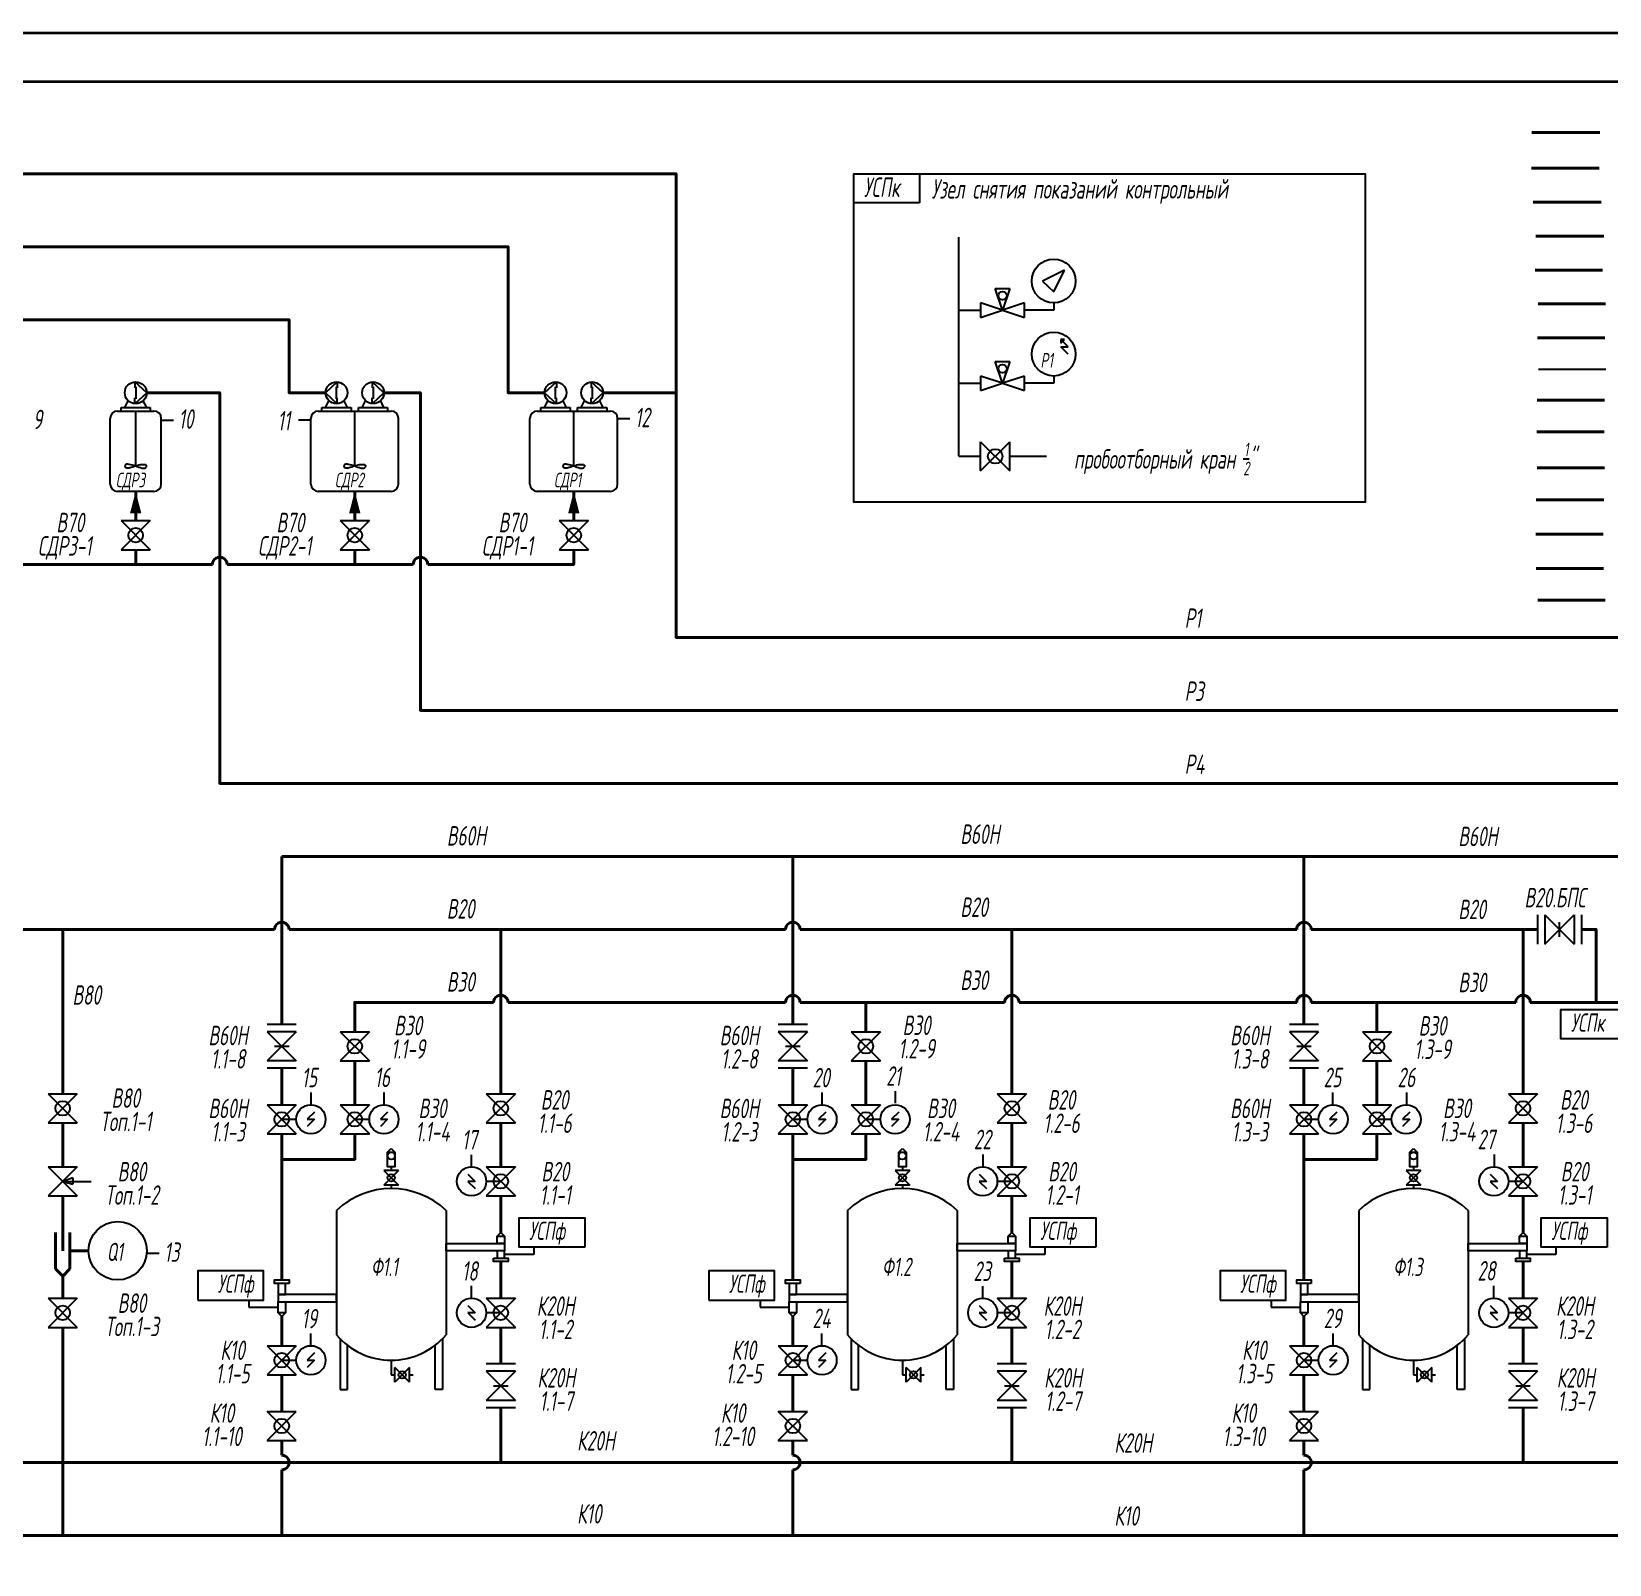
# Model space of a CAD drawing. Header units: millimetres. Extents: x 1510 to 10524, y 7125 to 13164.
# Drawn here: x 2650.1 to 2812.2, y 10934.5 to 11092 of the extents above; entities that cross this region are included whole.
import ezdxf

# ---------------------------------------------------------------- set-up
doc = ezdxf.new("R2010")
doc.units = ezdxf.units.MM
doc.header["$LTSCALE"] = 4
for name, color, linetype in [('1', 7, 'Continuous'), ('2', 7, 'Continuous'), ('В80', 1, 'Continuous'), ('Надписи', 7, 'Continuous')]:
    doc.layers.add(name, color=color, linetype=linetype)
for name, color, linetype, lineweight in [('В10', 66, 'Continuous', 40), ('В30', 136, 'Continuous', 40), ('В40', 142, 'Continuous', 40), ('В50', 180, 'Continuous', 40), ('В60Н', 140, 'Continuous', 40), ('В70', 120, 'Continuous', 40), ('К20Н', 33, 'Continuous', 40), ('К30', 54, 'Continuous', 40), ('Р1', 90, 'Continuous', 40), ('Р2', 220, 'Continuous', 40), ('Р3', 212, 'Continuous', 40), ('Р4', 50, 'Continuous', 40)]:
    doc.layers.add(name, color=color, linetype=linetype, lineweight=lineweight)
doc.layers.add('В20', color=7, linetype='Continuous', lineweight=40, true_color=0x0a7800)
doc.layers.add('К10', color=7, linetype='Continuous', lineweight=40, true_color=0xffbe00)
doc.styles.add('Eskd знаки', font='eskd.shx', dxfattribs={"width": 0.8, "oblique": 10})

# ---------------------------------------------------------------- blocks, each defined once
blk = doc.blocks.new('Формат А3')
at = {"color": 0, "linetype": 'Continuous', "const_width": 0.3}
for points in [[(-420, 297), (0, 297), (0, 0), (-420, 0)], [(-400, 5), (-400, 292), (-5, 292), (-5, 5)]]:
    blk.add_lwpolyline(points, close=True, dxfattribs=at)
blk = doc.blocks.new('A$C73A268AF')
blk.add_blockref('Формат А3', (420.15, 0.15))

msp = doc.modelspace()

# ---------------------------------------------------------------- linework, layer by layer
for p, q in [((2745.37, 11063.37), (2745.37, 11070.87)), ((2756.24, 11067.5), (2753.99, 11066.37)), ((2753.99, 11066.37), (2755.12, 11065.25)), ((2755.12, 11065.25), (2756.24, 11067.5)), ((2755.12, 11065.25), (2756.24, 11067.5)), ((2749.87, 11063.37), (2749.12, 11065.62)), ((2749.12, 11065.62), (2750.62, 11065.62)), ((2750.62, 11065.62), (2749.87, 11063.37)), ((2745.37, 11063.37), (2747.62, 11063.37)), ((2745.37, 11048.37), (2745.37, 11063.37)), ((2747.62, 11064.12), (2747.62, 11062.62)), ((2749.87, 11063.37), (2747.62, 11064.12)), ((2747.62, 11062.62), (2749.87, 11063.37)), ((2752.12, 11064.12), (2749.87, 11063.37)), ((2749.87, 11063.37), (2752.12, 11062.62)), ((2752.12, 11062.62), (2752.12, 11064.12)), ((2755.12, 11063.37), (2752.12, 11063.37)), ((2755.12, 11064.12), (2755.12, 11063.37)), ((2756.62, 11059.62), (2755.87, 11060.37)), ((2756.62, 11058.87), (2755.87, 11059.62)), ((2755.87, 11059.62), (2756.62, 11059.62)), ((2747.62, 11056.62), (2747.62, 11055.12)), ((2749.87, 11055.87), (2747.62, 11056.62)), ((2749.87, 11055.87), (2749.12, 11058.12)), ((2749.12, 11058.12), (2750.62, 11058.12)), ((2750.62, 11058.12), (2749.87, 11055.87)), ((2752.12, 11056.62), (2749.87, 11055.87)), ((2752.12, 11055.12), (2752.12, 11056.62)), ((2755.12, 11056.62), (2755.12, 11055.87)), ((2745.37, 11055.87), (2747.62, 11055.87)), ((2747.62, 11055.12), (2749.87, 11055.87)), ((2749.87, 11055.87), (2752.12, 11055.12)), ((2755.12, 11055.87), (2752.12, 11055.87)), ((2659.33, 11053.02), (2659.33, 11053.4)), ((2659.33, 11053.4), (2662.33, 11053.4)), ((2659.71, 11053.4), (2660.08, 11054.15)), ((2661.96, 11053.4), (2661.58, 11054.15)), ((2662.33, 11053.4), (2662.33, 11053.02)), ((2679.96, 11053.02), (2679.96, 11053.4)), ((2679.96, 11053.4), (2682.96, 11053.4)), ((2680.33, 11053.4), (2680.71, 11054.15)), ((2682.58, 11053.4), (2682.21, 11054.15)), ((2682.96, 11053.4), (2682.96, 11053.02)), ((2683.71, 11053.02), (2683.71, 11053.4)), ((2683.71, 11053.4), (2686.71, 11053.4)), ((2684.08, 11053.4), (2684.46, 11054.15)), ((2686.33, 11053.4), (2685.96, 11054.15)), ((2686.71, 11053.4), (2686.71, 11053.02)), ((2702.46, 11053.02), (2702.46, 11053.4)), ((2702.46, 11053.4), (2705.46, 11053.4)), ((2702.83, 11053.4), (2703.21, 11054.15)), ((2705.08, 11053.4), (2704.71, 11054.15)), ((2705.46, 11053.4), (2705.46, 11053.02)), ((2706.21, 11053.02), (2706.21, 11053.4)), ((2706.21, 11053.4), (2709.21, 11053.4)), ((2706.58, 11053.4), (2706.96, 11054.15)), ((2708.83, 11053.4), (2708.46, 11054.15)), ((2709.21, 11053.4), (2709.21, 11053.02)), ((2658.21, 11045.52), (2658.21, 11052.27)), ((2658.96, 11053.02), (2662.71, 11053.02)), ((2660.83, 11047.4), (2660.83, 11053.02)), ((2663.46, 11045.52), (2663.46, 11052.27)), ((2678.83, 11045.52), (2678.83, 11052.27)), ((2679.58, 11053.02), (2687.08, 11053.02)), ((2683.33, 11047.4), (2683.33, 11053.02)), ((2687.83, 11045.52), (2687.83, 11052.27)), ((2701.33, 11045.52), (2701.33, 11052.27)), ((2702.08, 11053.02), (2709.58, 11053.02)), ((2705.83, 11047.4), (2705.83, 11053.02)), ((2710.33, 11045.52), (2710.33, 11052.27)), ((2747.62, 11046.87), (2747.62, 11049.87)), ((2747.62, 11049.87), (2750.62, 11046.87)), ((2747.62, 11046.87), (2750.62, 11049.87)), ((2750.62, 11046.87), (2750.62, 11049.87)), ((2745.37, 11048.37), (2747.62, 11048.37)), ((2750.62, 11048.37), (2754.37, 11048.37)), ((2662.71, 11044.77), (2658.96, 11044.77)), ((2687.08, 11044.77), (2679.58, 11044.77)), ((2709.58, 11044.77), (2702.08, 11044.77)), ((2659.33, 11041.77), (2662.33, 11041.77)), ((2662.33, 11041.77), (2659.33, 11038.77)), ((2659.33, 11041.77), (2662.33, 11038.77)), ((2681.83, 11041.77), (2684.83, 11041.77)), ((2684.83, 11041.77), (2681.83, 11038.77)), ((2681.83, 11041.77), (2684.83, 11038.77)), ((2704.33, 11041.77), (2707.33, 11041.77)), ((2707.33, 11041.77), (2704.33, 11038.77)), ((2704.33, 11041.77), (2707.33, 11038.77)), ((2659.33, 11038.77), (2662.33, 11038.77)), ((2681.83, 11038.77), (2684.83, 11038.77)), ((2704.33, 11038.77), (2707.33, 11038.77)), ((2804.83, 11001.27), (2804.83, 10998.27)), ((2805.58, 11001.27), (2805.58, 10998.27)), ((2805.58, 10998.27), (2808.58, 11001.27)), ((2805.58, 11001.27), (2808.58, 10998.27)), ((2807.08, 10999.02), (2807.08, 11000.52)), ((2808.58, 11001.27), (2808.58, 10998.27)), ((2809.33, 11001.27), (2809.33, 10998.27)), ((2677.33, 10990.02), (2674.33, 10990.02)), ((2677.33, 10989.27), (2674.33, 10989.27)), ((2674.33, 10989.27), (2677.33, 10986.27)), ((2677.33, 10989.27), (2674.33, 10986.27)), ((2681.83, 10989.27), (2684.83, 10989.27)), ((2684.83, 10989.27), (2681.83, 10986.27)), ((2681.83, 10989.27), (2684.83, 10986.27)), ((2729.83, 10990.02), (2726.83, 10990.02)), ((2729.83, 10989.27), (2726.83, 10989.27)), ((2726.83, 10989.27), (2729.83, 10986.27)), ((2729.83, 10989.27), (2726.83, 10986.27)), ((2734.33, 10989.27), (2737.33, 10989.27)), ((2737.33, 10989.27), (2734.33, 10986.27)), ((2734.33, 10989.27), (2737.33, 10986.27)), ((2782.33, 10990.02), (2779.33, 10990.02)), ((2782.33, 10989.27), (2779.33, 10989.27)), ((2779.33, 10989.27), (2782.33, 10986.27)), ((2782.33, 10989.27), (2779.33, 10986.27)), ((2786.83, 10989.27), (2789.83, 10989.27)), ((2789.83, 10989.27), (2786.83, 10986.27)), ((2786.83, 10989.27), (2789.83, 10986.27)), ((2675.08, 10987.77), (2676.58, 10987.77)), ((2727.58, 10987.77), (2729.08, 10987.77)), ((2780.08, 10987.77), (2781.58, 10987.77)), ((2677.33, 10986.27), (2674.33, 10986.27)), ((2677.33, 10985.52), (2674.33, 10985.52)), ((2681.83, 10986.27), (2684.83, 10986.27)), ((2729.83, 10986.27), (2726.83, 10986.27)), ((2729.83, 10985.52), (2726.83, 10985.52)), ((2734.33, 10986.27), (2737.33, 10986.27)), ((2782.33, 10986.27), (2779.33, 10986.27)), ((2782.33, 10985.52), (2779.33, 10985.52)), ((2786.83, 10986.27), (2789.83, 10986.27)), ((2651.83, 10982.9), (2654.83, 10982.9)), ((2654.83, 10982.9), (2651.83, 10979.9)), ((2651.83, 10982.9), (2654.83, 10979.9)), ((2696.83, 10982.9), (2699.83, 10982.9)), ((2699.83, 10982.9), (2696.83, 10979.9)), ((2696.83, 10982.9), (2699.83, 10979.9)), ((2749.33, 10982.9), (2752.33, 10982.9)), ((2752.33, 10982.9), (2749.33, 10979.9)), ((2749.33, 10982.9), (2752.33, 10979.9)), ((2801.83, 10982.9), (2804.83, 10982.9)), ((2804.83, 10982.9), (2801.83, 10979.9)), ((2801.83, 10982.9), (2804.83, 10979.9)), ((2674.33, 10981.77), (2677.33, 10981.77)), ((2677.33, 10981.77), (2674.33, 10978.77)), ((2674.33, 10981.77), (2677.33, 10978.77)), ((2681.83, 10981.77), (2684.83, 10981.77)), ((2684.83, 10981.77), (2681.83, 10978.77)), ((2681.83, 10981.77), (2684.83, 10978.77)), ((2726.83, 10981.77), (2729.83, 10981.77)), ((2729.83, 10981.77), (2726.83, 10978.77)), ((2726.83, 10981.77), (2729.83, 10978.77)), ((2734.33, 10981.77), (2737.33, 10981.77)), ((2737.33, 10981.77), (2734.33, 10978.77)), ((2734.33, 10981.77), (2737.33, 10978.77)), ((2779.33, 10981.77), (2782.33, 10981.77)), ((2782.33, 10981.77), (2779.33, 10978.77)), ((2779.33, 10981.77), (2782.33, 10978.77)), ((2786.83, 10981.77), (2789.83, 10981.77)), ((2789.83, 10981.77), (2786.83, 10978.77)), ((2786.83, 10981.77), (2789.83, 10978.77)), ((2651.83, 10979.9), (2654.83, 10979.9)), ((2674.33, 10978.77), (2677.33, 10978.77)), ((2675.83, 10980.27), (2677.33, 10980.27)), ((2681.83, 10978.77), (2684.83, 10978.77)), ((2683.33, 10980.27), (2684.83, 10980.27)), ((2696.83, 10979.9), (2699.83, 10979.9)), ((2726.83, 10978.77), (2729.83, 10978.77)), ((2728.33, 10980.27), (2729.83, 10980.27)), ((2734.33, 10978.77), (2737.33, 10978.77)), ((2735.83, 10980.27), (2737.33, 10980.27)), ((2749.33, 10979.9), (2752.33, 10979.9)), ((2779.33, 10978.77), (2782.33, 10978.77)), ((2780.83, 10980.27), (2782.33, 10980.27)), ((2786.83, 10978.77), (2789.83, 10978.77)), ((2788.33, 10980.27), (2789.83, 10980.27)), ((2801.83, 10979.9), (2804.83, 10979.9)), ((2686.71, 10976.9), (2687.08, 10977.27)), ((2687.08, 10977.27), (2687.46, 10976.9)), ((2739.21, 10976.9), (2739.58, 10977.27)), ((2739.58, 10977.27), (2739.96, 10976.9)), ((2791.71, 10976.9), (2792.08, 10977.27)), ((2792.08, 10977.27), (2792.46, 10976.9)), ((2651.83, 10975.4), (2654.83, 10975.4)), ((2654.83, 10975.4), (2651.83, 10972.4)), ((2651.83, 10975.4), (2654.83, 10972.4)), ((2654.38, 10974.27), (2653.33, 10973.9)), ((2653.33, 10973.9), (2654.38, 10973.6)), ((2653.33, 10973.9), (2656.27, 10973.9)), ((2654.38, 10974.27), (2654.38, 10973.6)), ((2687.83, 10975.02), (2686.33, 10975.02)), ((2686.33, 10975.02), (2687.83, 10973.52)), ((2687.83, 10975.02), (2686.33, 10973.52)), ((2687.08, 10975.4), (2687.08, 10975.02)), ((2696.83, 10975.4), (2699.83, 10975.4)), ((2699.83, 10975.4), (2696.83, 10972.4)), ((2696.83, 10975.4), (2699.83, 10972.4)), ((2698.33, 10973.9), (2696.83, 10973.9)), ((2740.33, 10975.02), (2738.83, 10975.02)), ((2738.83, 10975.02), (2740.33, 10973.52)), ((2740.33, 10975.02), (2738.83, 10973.52)), ((2739.58, 10975.4), (2739.58, 10975.02)), ((2749.33, 10975.4), (2752.33, 10975.4)), ((2752.33, 10975.4), (2749.33, 10972.4)), ((2749.33, 10975.4), (2752.33, 10972.4)), ((2750.83, 10973.9), (2749.33, 10973.9)), ((2792.83, 10975.02), (2791.33, 10975.02)), ((2791.33, 10975.02), (2792.83, 10973.52)), ((2792.83, 10975.02), (2791.33, 10973.52)), ((2792.08, 10975.4), (2792.08, 10975.02)), ((2801.83, 10975.4), (2804.83, 10975.4)), ((2804.83, 10975.4), (2801.83, 10972.4)), ((2801.83, 10975.4), (2804.83, 10972.4)), ((2803.33, 10973.9), (2801.83, 10973.9)), ((2651.83, 10972.4), (2654.83, 10972.4)), ((2687.83, 10973.52), (2686.33, 10973.52)), ((2687.08, 10973.52), (2687.08, 10973.15)), ((2696.83, 10972.4), (2699.83, 10972.4)), ((2740.33, 10973.52), (2738.83, 10973.52)), ((2739.58, 10973.52), (2739.58, 10973.15)), ((2749.33, 10972.4), (2752.33, 10972.4)), ((2792.83, 10973.52), (2791.33, 10973.52)), ((2792.08, 10973.52), (2792.08, 10973.15)), ((2801.83, 10972.4), (2804.83, 10972.4)), ((2698.33, 10968.65), (2697.96, 10968.27)), ((2698.71, 10968.27), (2698.33, 10968.65)), ((2750.83, 10968.65), (2750.46, 10968.27)), ((2751.21, 10968.27), (2750.83, 10968.65)), ((2803.33, 10968.65), (2802.96, 10968.27)), ((2803.71, 10968.27), (2803.33, 10968.65)), ((2701.71, 10966.4), (2698.71, 10966.4)), ((2701.71, 10967.15), (2701.71, 10966.4)), ((2754.21, 10966.4), (2751.21, 10966.4)), ((2754.21, 10967.15), (2754.21, 10966.4)), ((2806.71, 10966.4), (2803.71, 10966.4)), ((2806.71, 10967.15), (2806.71, 10966.4)), ((2651.83, 10961.9), (2654.83, 10961.9)), ((2654.83, 10961.9), (2651.83, 10958.9)), ((2651.83, 10961.9), (2654.83, 10958.9)), ((2672.46, 10961.71), (2672.46, 10960.96)), ((2672.46, 10960.96), (2675.46, 10960.96)), ((2696.83, 10961.9), (2699.83, 10961.9)), ((2699.83, 10961.9), (2696.83, 10958.9)), ((2696.83, 10961.9), (2699.83, 10958.9)), ((2724.96, 10961.71), (2724.96, 10960.96)), ((2724.96, 10960.96), (2727.96, 10960.96)), ((2749.33, 10961.9), (2752.33, 10961.9)), ((2752.33, 10961.9), (2749.33, 10958.9)), ((2749.33, 10961.9), (2752.33, 10958.9)), ((2777.46, 10961.71), (2777.46, 10960.96)), ((2777.46, 10960.96), (2780.46, 10960.96)), ((2801.83, 10961.9), (2804.83, 10961.9)), ((2804.83, 10961.9), (2801.83, 10958.9)), ((2801.83, 10961.9), (2804.83, 10958.9)), ((2675.83, 10960.02), (2675.46, 10960.4)), ((2676.21, 10960.4), (2675.83, 10960.02)), ((2698.33, 10960.4), (2696.83, 10960.4)), ((2728.33, 10960.02), (2727.96, 10960.4)), ((2728.71, 10960.4), (2728.33, 10960.02)), ((2750.83, 10960.4), (2749.33, 10960.4)), ((2780.83, 10960.02), (2780.46, 10960.4)), ((2781.21, 10960.4), (2780.83, 10960.02)), ((2803.33, 10960.4), (2801.83, 10960.4)), ((2651.83, 10958.9), (2654.83, 10958.9)), ((2696.83, 10958.9), (2699.83, 10958.9)), ((2749.33, 10958.9), (2752.33, 10958.9)), ((2801.83, 10958.9), (2804.83, 10958.9)), ((2674.33, 10957.02), (2677.33, 10957.02)), ((2677.33, 10957.02), (2674.33, 10954.02)), ((2674.33, 10957.02), (2677.33, 10954.02)), ((2726.83, 10957.02), (2729.83, 10957.02)), ((2729.83, 10957.02), (2726.83, 10954.02)), ((2726.83, 10957.02), (2729.83, 10954.02)), ((2779.33, 10957.02), (2782.33, 10957.02)), ((2782.33, 10957.02), (2779.33, 10954.02)), ((2779.33, 10957.02), (2782.33, 10954.02)), ((2675.83, 10955.52), (2677.33, 10955.52)), ((2687.08, 10955.52), (2687.08, 10954.02)), ((2687.46, 10953.27), (2687.46, 10954.77)), ((2688.96, 10954.77), (2687.46, 10953.27)), ((2688.96, 10953.27), (2687.46, 10954.77)), ((2688.96, 10953.27), (2688.96, 10954.77)), ((2699.83, 10955.15), (2696.83, 10955.15)), ((2728.33, 10955.52), (2729.83, 10955.52)), ((2739.58, 10955.52), (2739.58, 10954.02)), ((2739.96, 10953.27), (2739.96, 10954.77)), ((2741.46, 10954.77), (2739.96, 10953.27)), ((2741.46, 10953.27), (2739.96, 10954.77)), ((2741.46, 10953.27), (2741.46, 10954.77)), ((2752.33, 10955.15), (2749.33, 10955.15)), ((2780.83, 10955.52), (2782.33, 10955.52)), ((2792.08, 10955.52), (2792.08, 10954.02)), ((2792.46, 10953.27), (2792.46, 10954.77)), ((2793.96, 10954.77), (2792.46, 10953.27)), ((2793.96, 10953.27), (2792.46, 10954.77)), ((2793.96, 10953.27), (2793.96, 10954.77)), ((2804.83, 10955.15), (2801.83, 10955.15)), ((2674.33, 10954.02), (2677.33, 10954.02)), ((2687.08, 10954.02), (2687.46, 10954.02)), ((2688.96, 10954.02), (2689.33, 10954.02)), ((2699.83, 10954.4), (2696.83, 10954.4)), ((2696.83, 10954.4), (2699.83, 10951.4)), ((2699.83, 10954.4), (2696.83, 10951.4)), ((2697.58, 10952.9), (2699.08, 10952.9)), ((2726.83, 10954.02), (2729.83, 10954.02)), ((2739.58, 10954.02), (2739.96, 10954.02)), ((2741.46, 10954.02), (2741.83, 10954.02)), ((2752.33, 10954.4), (2749.33, 10954.4)), ((2749.33, 10954.4), (2752.33, 10951.4)), ((2752.33, 10954.4), (2749.33, 10951.4)), ((2750.08, 10952.9), (2751.58, 10952.9)), ((2779.33, 10954.02), (2782.33, 10954.02)), ((2792.08, 10954.02), (2792.46, 10954.02)), ((2793.96, 10954.02), (2794.33, 10954.02)), ((2804.83, 10954.4), (2801.83, 10954.4)), ((2801.83, 10954.4), (2804.83, 10951.4)), ((2804.83, 10954.4), (2801.83, 10951.4)), ((2802.58, 10952.9), (2804.08, 10952.9)), ((2699.83, 10951.4), (2696.83, 10951.4)), ((2752.33, 10951.4), (2749.33, 10951.4)), ((2804.83, 10951.4), (2801.83, 10951.4)), ((2674.33, 10950.27), (2677.33, 10950.27)), ((2677.33, 10947.27), (2674.33, 10950.27)), ((2674.33, 10947.27), (2677.33, 10950.27)), ((2699.83, 10950.65), (2696.83, 10950.65)), ((2726.83, 10950.27), (2729.83, 10950.27)), ((2729.83, 10947.27), (2726.83, 10950.27)), ((2726.83, 10947.27), (2729.83, 10950.27)), ((2752.33, 10950.65), (2749.33, 10950.65)), ((2779.33, 10950.27), (2782.33, 10950.27)), ((2782.33, 10947.27), (2779.33, 10950.27)), ((2779.33, 10947.27), (2782.33, 10950.27)), ((2804.83, 10950.65), (2801.83, 10950.65)), ((2674.33, 10947.27), (2677.33, 10947.27)), ((2726.83, 10947.27), (2729.83, 10947.27)), ((2779.33, 10947.27), (2782.33, 10947.27))]:
    msp.add_line(p, q)
at = {"ltscale": 10}
for p, q in [((2661.96, 11054.9), (2660.75, 11056.02)), ((2660.75, 11056.02), (2660.75, 11055.42)), ((2660.83, 11055.5), (2660.83, 11054.29)), ((2680.33, 11054.9), (2681.54, 11056.02)), ((2681.46, 11054.29), (2681.46, 11055.5)), ((2681.54, 11056.02), (2681.54, 11055.41)), ((2686.33, 11054.9), (2685.12, 11056.02)), ((2685.12, 11056.02), (2685.12, 11055.42)), ((2685.21, 11055.5), (2685.21, 11054.29)), ((2702.83, 11054.9), (2704.04, 11056.02)), ((2703.96, 11054.29), (2703.96, 11055.5)), ((2704.04, 11056.02), (2704.04, 11055.41)), ((2708.83, 11054.9), (2707.62, 11056.02)), ((2707.62, 11056.02), (2707.62, 11055.42)), ((2707.71, 11055.5), (2707.71, 11054.29)), ((2661.96, 11054.9), (2660.75, 11053.77)), ((2660.75, 11053.77), (2660.75, 11054.38)), ((2680.33, 11054.9), (2681.54, 11053.77)), ((2681.54, 11053.77), (2681.54, 11054.38)), ((2686.33, 11054.9), (2685.12, 11053.77)), ((2685.12, 11053.77), (2685.12, 11054.38)), ((2702.83, 11054.9), (2704.04, 11053.77)), ((2704.04, 11053.77), (2704.04, 11054.38)), ((2708.83, 11054.9), (2707.62, 11053.77)), ((2707.62, 11053.77), (2707.62, 11054.38))]:
    msp.add_line(p, q, dxfattribs=at)
at = {"color": 30, "true_color": 0xf26722}
for p, q in [((2679.21, 10981.02), (2678.46, 10980.27)), ((2686.71, 10981.02), (2685.96, 10980.27)), ((2731.71, 10981.02), (2730.96, 10980.27)), ((2739.21, 10981.02), (2738.46, 10980.27)), ((2784.21, 10981.02), (2783.46, 10980.27)), ((2791.71, 10981.02), (2790.96, 10980.27)), ((2678.46, 10980.27), (2679.21, 10980.27)), ((2679.21, 10980.27), (2678.46, 10979.52)), ((2685.96, 10980.27), (2686.71, 10980.27)), ((2686.71, 10980.27), (2685.96, 10979.52)), ((2730.96, 10980.27), (2731.71, 10980.27)), ((2731.71, 10980.27), (2730.96, 10979.52)), ((2738.46, 10980.27), (2739.21, 10980.27)), ((2739.21, 10980.27), (2738.46, 10979.52)), ((2783.46, 10980.27), (2784.21, 10980.27)), ((2784.21, 10980.27), (2783.46, 10979.52)), ((2790.96, 10980.27), (2791.71, 10980.27)), ((2791.71, 10980.27), (2790.96, 10979.52)), ((2694.96, 10974.65), (2695.71, 10973.9)), ((2695.71, 10973.9), (2694.96, 10973.9)), ((2694.96, 10973.9), (2695.71, 10973.15)), ((2747.46, 10974.65), (2748.21, 10973.9)), ((2748.21, 10973.9), (2747.46, 10973.9)), ((2747.46, 10973.9), (2748.21, 10973.15)), ((2799.96, 10974.65), (2800.71, 10973.9)), ((2800.71, 10973.9), (2799.96, 10973.9)), ((2799.96, 10973.9), (2800.71, 10973.15)), ((2694.96, 10961.15), (2695.71, 10960.4)), ((2747.46, 10961.15), (2748.21, 10960.4)), ((2799.96, 10961.15), (2800.71, 10960.4)), ((2695.71, 10960.4), (2694.96, 10960.4)), ((2694.96, 10960.4), (2695.71, 10959.65)), ((2748.21, 10960.4), (2747.46, 10960.4)), ((2747.46, 10960.4), (2748.21, 10959.65)), ((2800.71, 10960.4), (2799.96, 10960.4)), ((2799.96, 10960.4), (2800.71, 10959.65)), ((2679.21, 10956.27), (2678.46, 10955.52)), ((2731.71, 10956.27), (2730.96, 10955.52)), ((2784.21, 10956.27), (2783.46, 10955.52)), ((2678.46, 10955.52), (2679.21, 10955.52)), ((2679.21, 10955.52), (2678.46, 10954.77)), ((2730.96, 10955.52), (2731.71, 10955.52)), ((2731.71, 10955.52), (2730.96, 10954.77)), ((2783.46, 10955.52), (2784.21, 10955.52)), ((2784.21, 10955.52), (2783.46, 10954.77))]:
    msp.add_line(p, q, dxfattribs=at)
for points in [[(2734.6, 11077.4), (2787.1, 11077.4), (2787.1, 11043.65), (2734.6, 11043.65)], [(2741.35, 11074.4), (2734.6, 11074.4), (2734.6, 11077.4), (2741.35, 11077.4)], [(2813.97, 10988.54), (2807.22, 10988.54), (2807.22, 10991.54), (2813.97, 10991.54)], [(2686.71, 10976.9), (2687.46, 10976.9), (2687.46, 10975.4), (2686.71, 10975.4)], [(2739.21, 10976.9), (2739.96, 10976.9), (2739.96, 10975.4), (2739.21, 10975.4)], [(2791.71, 10976.9), (2792.46, 10976.9), (2792.46, 10975.4), (2791.71, 10975.4)], [(2706.96, 10967.15), (2700.21, 10967.15), (2700.21, 10970.15), (2706.96, 10970.15)], [(2759.46, 10967.15), (2752.71, 10967.15), (2752.71, 10970.15), (2759.46, 10970.15)], [(2811.96, 10967.15), (2805.21, 10967.15), (2805.21, 10970.15), (2811.96, 10970.15)], [(2667.21, 10961.71), (2673.96, 10961.71), (2673.96, 10964.71), (2667.21, 10964.71)], [(2719.71, 10961.71), (2726.46, 10961.71), (2726.46, 10964.71), (2719.71, 10964.71)], [(2772.21, 10961.71), (2778.96, 10961.71), (2778.96, 10964.71), (2772.21, 10964.71)]]:
    msp.add_lwpolyline(points, close=True)
for centre, radius in [((2755.12, 11066.37), 2.25), ((2749.87, 11064.87), 0.426), ((2755.12, 11058.87), 2.25), ((2749.87, 11057.37), 0.426), ((2660.83, 11054.9), 1.12), ((2681.46, 11054.9), 1.12), ((2685.21, 11054.9), 1.12), ((2703.96, 11054.9), 1.12), ((2707.71, 11054.9), 1.12), ((2749.12, 11048.37), 0.75), ((2660.83, 11040.27), 0.75), ((2683.33, 11040.27), 0.75), ((2705.83, 11040.27), 0.75), ((2683.33, 10987.77), 0.75), ((2735.83, 10987.77), 0.75), ((2788.33, 10987.77), 0.75), ((2653.33, 10981.4), 0.75), ((2698.33, 10981.4), 0.75), ((2750.83, 10981.4), 0.75), ((2803.33, 10981.4), 0.75), ((2675.83, 10980.27), 0.75), ((2683.33, 10980.27), 0.75), ((2728.33, 10980.27), 0.75), ((2735.83, 10980.27), 0.75), ((2780.83, 10980.27), 0.75), ((2788.33, 10980.27), 0.75), ((2687.08, 10976.52), 0.375), ((2739.58, 10976.52), 0.375), ((2792.08, 10976.52), 0.375), ((2687.08, 10974.27), 0.375), ((2698.33, 10973.9), 0.75), ((2739.58, 10974.27), 0.375), ((2750.83, 10973.9), 0.75), ((2792.08, 10974.27), 0.375), ((2803.33, 10973.9), 0.75), ((2653.33, 10960.4), 0.75), ((2698.33, 10960.4), 0.75), ((2750.83, 10960.4), 0.75), ((2803.33, 10960.4), 0.75), ((2675.83, 10955.52), 0.75), ((2728.33, 10955.52), 0.75), ((2780.83, 10955.52), 0.75), ((2688.21, 10954.02), 0.375), ((2740.71, 10954.02), 0.375), ((2793.21, 10954.02), 0.375), ((2675.83, 10948.77), 0.75), ((2728.33, 10948.77), 0.75), ((2780.83, 10948.77), 0.75)]:
    msp.add_circle(centre, radius)
for centre, radius in [((2678.83, 10980.27), 1.5), ((2686.33, 10980.27), 1.5), ((2731.33, 10980.27), 1.5), ((2738.83, 10980.27), 1.5), ((2783.83, 10980.27), 1.5), ((2791.33, 10980.27), 1.5), ((2695.33, 10973.9), 1.5), ((2747.83, 10973.9), 1.5), ((2800.33, 10973.9), 1.5), ((2658.98, 10966.77), 3), ((2695.33, 10960.4), 1.5), ((2747.83, 10960.4), 1.5), ((2800.33, 10960.4), 1.5), ((2678.83, 10955.52), 1.5), ((2731.33, 10955.52), 1.5), ((2783.83, 10955.52), 1.5)]:
    msp.add_circle(centre, radius, dxfattribs=at)
for centre, start, end in [((2658.96, 11052.27), 90, 180), ((2662.71, 11052.27), 0, 90), ((2679.58, 11052.27), 90, 180), ((2687.08, 11052.27), 0, 90), ((2702.08, 11052.27), 90, 180), ((2709.58, 11052.27), 0, 90), ((2658.96, 11045.52), 180, 270), ((2662.71, 11045.52), 270, 0), ((2679.58, 11045.52), 180, 270), ((2687.08, 11045.52), 270, 0), ((2702.08, 11045.52), 180, 270), ((2709.58, 11045.52), 270, 0)]:
    msp.add_arc(centre, 0.75, start, end)
at = {"ltscale": 50}
for centre, start, end in [((2659.85, 11047.36), 144.6538, 215.3462), ((2661.81, 11047.36), 324.6538, 35.3462), ((2682.35, 11047.36), 144.6538, 215.3462), ((2684.31, 11047.36), 324.6538, 35.3462), ((2704.85, 11047.36), 144.6538, 215.3462), ((2706.81, 11047.36), 324.6538, 35.3462)]:
    msp.add_arc(centre, 0.143, start, end, dxfattribs=at)
for points in [[(2660.83, 11047.4), (2660.16, 11047.54), (2659.75, 11047.46), (2659.74, 11047.44)], [(2660.83, 11047.4), (2660.16, 11047.17), (2659.75, 11047.25), (2659.74, 11047.27)], [(2660.83, 11047.4), (2661.5, 11047.54), (2661.91, 11047.46), (2661.93, 11047.44)], [(2660.83, 11047.4), (2661.5, 11047.17), (2661.91, 11047.25), (2661.93, 11047.27)], [(2683.33, 11047.4), (2682.66, 11047.54), (2682.25, 11047.46), (2682.24, 11047.44)], [(2683.33, 11047.4), (2682.66, 11047.17), (2682.25, 11047.25), (2682.24, 11047.27)], [(2683.33, 11047.4), (2684, 11047.54), (2684.41, 11047.46), (2684.43, 11047.44)], [(2683.33, 11047.4), (2684, 11047.17), (2684.41, 11047.25), (2684.43, 11047.27)], [(2705.83, 11047.4), (2705.16, 11047.54), (2704.75, 11047.46), (2704.74, 11047.44)], [(2705.83, 11047.4), (2705.16, 11047.17), (2704.75, 11047.25), (2704.74, 11047.27)], [(2705.83, 11047.4), (2706.5, 11047.54), (2706.91, 11047.46), (2706.93, 11047.44)], [(2705.83, 11047.4), (2706.5, 11047.17), (2706.91, 11047.25), (2706.93, 11047.27)]]:
    msp.add_spline(points, degree=3, dxfattribs=at)
at = {"layer": '1'}
for p, q in [((2755.87, 11060.37), (2756.24, 11060.37)), ((2756.24, 11060.37), (2755.87, 11060.37)), ((2755.87, 11060.37), (2755.87, 11060)), ((2755.87, 11060), (2756.24, 11060.37)), ((2681.46, 10970.91), (2681.46, 10958.15)), ((2692.71, 10970.91), (2692.71, 10958.15)), ((2733.96, 10970.91), (2733.96, 10958.15)), ((2745.21, 10970.91), (2745.21, 10958.15)), ((2786.46, 10970.91), (2786.46, 10958.15)), ((2797.71, 10970.91), (2797.71, 10958.15)), ((2681.83, 10957.77), (2681.83, 10952.52)), ((2692.33, 10957.74), (2692.33, 10952.52)), ((2734.33, 10957.77), (2734.33, 10952.52)), ((2744.83, 10957.74), (2744.83, 10952.52)), ((2786.83, 10957.77), (2786.83, 10952.52)), ((2797.33, 10957.74), (2797.33, 10952.52)), ((2682.58, 10952.52), (2682.58, 10957.02)), ((2691.58, 10952.52), (2691.58, 10957.02)), ((2735.08, 10952.52), (2735.08, 10957.02)), ((2744.08, 10952.52), (2744.08, 10957.02)), ((2787.58, 10952.52), (2787.58, 10957.02)), ((2796.58, 10952.52), (2796.58, 10957.02)), ((2681.83, 10952.52), (2682.58, 10952.52)), ((2692.33, 10952.52), (2691.58, 10952.52)), ((2734.33, 10952.52), (2735.08, 10952.52)), ((2744.83, 10952.52), (2744.08, 10952.52)), ((2786.83, 10952.52), (2787.58, 10952.52)), ((2797.33, 10952.52), (2796.58, 10952.52))]:
    msp.add_line(p, q, dxfattribs=at)
for points in [[(2698.71, 10966.77), (2692.71, 10966.77), (2692.71, 10967.52), (2698.71, 10967.52)], [(2698.71, 10967.52), (2697.96, 10967.52), (2697.96, 10968.27), (2698.71, 10968.27)], [(2751.21, 10966.77), (2745.21, 10966.77), (2745.21, 10967.52), (2751.21, 10967.52)], [(2751.21, 10967.52), (2750.46, 10967.52), (2750.46, 10968.27), (2751.21, 10968.27)], [(2803.71, 10966.77), (2797.71, 10966.77), (2797.71, 10967.52), (2803.71, 10967.52)], [(2803.71, 10967.52), (2802.96, 10967.52), (2802.96, 10968.27), (2803.71, 10968.27)], [(2697.58, 10966.02), (2699.08, 10966.02), (2699.08, 10965.65), (2697.58, 10965.65)], [(2698.71, 10966.77), (2697.96, 10966.77), (2697.96, 10966.02), (2698.71, 10966.02)], [(2750.08, 10966.02), (2751.58, 10966.02), (2751.58, 10965.65), (2750.08, 10965.65)], [(2751.21, 10966.77), (2750.46, 10966.77), (2750.46, 10966.02), (2751.21, 10966.02)], [(2802.58, 10966.02), (2804.08, 10966.02), (2804.08, 10965.65), (2802.58, 10965.65)], [(2803.71, 10966.77), (2802.96, 10966.77), (2802.96, 10966.02), (2803.71, 10966.02)], [(2676.58, 10963.4), (2675.08, 10963.4), (2675.08, 10963.77), (2676.58, 10963.77)], [(2675.46, 10962.27), (2676.21, 10962.27), (2676.21, 10963.4), (2675.46, 10963.4)], [(2729.08, 10963.4), (2727.58, 10963.4), (2727.58, 10963.77), (2729.08, 10963.77)], [(2727.96, 10962.27), (2728.71, 10962.27), (2728.71, 10963.4), (2727.96, 10963.4)], [(2781.58, 10963.4), (2780.08, 10963.4), (2780.08, 10963.77), (2781.58, 10963.77)], [(2780.46, 10962.27), (2781.21, 10962.27), (2781.21, 10963.4), (2780.46, 10963.4)], [(2675.46, 10961.52), (2681.46, 10961.52), (2681.46, 10962.27), (2675.46, 10962.27)], [(2675.46, 10961.52), (2676.21, 10961.52), (2676.21, 10960.4), (2675.46, 10960.4)], [(2727.96, 10961.52), (2733.96, 10961.52), (2733.96, 10962.27), (2727.96, 10962.27)], [(2727.96, 10961.52), (2728.71, 10961.52), (2728.71, 10960.4), (2727.96, 10960.4)], [(2780.46, 10961.52), (2786.46, 10961.52), (2786.46, 10962.27), (2780.46, 10962.27)], [(2780.46, 10961.52), (2781.21, 10961.52), (2781.21, 10960.4), (2780.46, 10960.4)]]:
    msp.add_lwpolyline(points, close=True, dxfattribs=at)
for centre, radius, start, end in [((2687.08, 10964.96), 8.19, 46.6141, 133.3859), ((2739.58, 10964.96), 8.19, 46.6141, 133.3859), ((2792.08, 10964.96), 8.19, 46.6141, 133.3859), ((2687.08, 10962.86), 7.34, 219.9662, 320.0338), ((2739.58, 10962.86), 7.34, 219.9662, 320.0338), ((2792.08, 10962.86), 7.34, 219.9662, 320.0338)]:
    msp.add_arc(centre, radius, start, end, dxfattribs=at)
at = {"layer": 'В10'}
msp.add_line((2811.22, 11081.62), (2804.25, 11081.62), dxfattribs=at)
at = {"layer": 'В20', "ltscale": 0.3}
msp.add_line((2804.19, 11077.96), (2811.16, 11077.96), dxfattribs=at)
at = {"layer": 'В20'}
msp.add_line((2698.33, 10975.4), (2698.33, 10979.9), dxfattribs=at)
for points in [[(2675.08, 10999.77), (2645.08, 10999.77)], [(2698.33, 10999.77), (2676.58, 10999.77)], [(2698.33, 10982.9), (2698.33, 10999.77), (2727.58, 10999.77)], [(2729.08, 10999.77), (2780.08, 10999.77)], [(2750.83, 10982.9), (2750.83, 10999.77)], [(2781.58, 10999.77), (2803.33, 10999.77), (2803.33, 10982.9)], [(2803.33, 10999.77), (2804.83, 10999.77)], [(2809.33, 10999.77), (2810.83, 10999.77), (2810.83, 10992.27)], [(2750.83, 10975.4), (2750.83, 10979.9)], [(2803.33, 10979.9), (2803.33, 10975.4)], [(2698.33, 10968.65), (2698.33, 10972.4)], [(2750.83, 10968.65), (2750.83, 10972.4)], [(2803.33, 10972.4), (2803.33, 10968.65)]]:
    msp.add_lwpolyline(points, dxfattribs=at)
for centre in [(2675.83, 10999.77), (2728.33, 10999.77), (2780.83, 10999.77)]:
    msp.add_arc(centre, 0.75, 359.7459, 180.2541, dxfattribs=at)
at = {"layer": 'В30', "ltscale": 0.3}
msp.add_line((2804.37, 11074.48), (2811.34, 11074.48), dxfattribs=at)
at = {"layer": 'В30'}
for points in [[(2683.33, 10989.27), (2683.33, 10992.27), (2697.58, 10992.27)], [(2699.08, 10992.27), (2727.58, 10992.27)], [(2729.08, 10992.27), (2750.08, 10992.27)], [(2735.83, 10989.27), (2735.83, 10992.27)], [(2751.58, 10992.27), (2780.08, 10992.27)], [(2781.58, 10992.27), (2802.58, 10992.27)], [(2788.33, 10989.27), (2788.33, 10992.27)], [(2804.08, 10992.27), (2824.89, 10992.27)], [(2683.33, 10981.77), (2683.33, 10986.27)], [(2735.83, 10981.77), (2735.83, 10986.27)], [(2788.33, 10981.77), (2788.33, 10986.27)], [(2675.83, 10976.15), (2683.33, 10976.15), (2683.33, 10978.77)], [(2728.33, 10976.15), (2735.83, 10976.15), (2735.83, 10978.77)], [(2780.83, 10976.15), (2788.33, 10976.15), (2788.33, 10978.77)]]:
    msp.add_lwpolyline(points, dxfattribs=at)
for centre in [(2698.33, 10992.27), (2728.33, 10992.27), (2750.83, 10992.27), (2780.83, 10992.27), (2803.33, 10992.27)]:
    msp.add_arc(centre, 0.75, 359.7459, 180.2541, dxfattribs=at)
at = {"layer": 'В40', "ltscale": 0.3}
msp.add_line((2804.66, 11070.98), (2811.63, 11070.98), dxfattribs=at)
at = {"layer": 'В50'}
msp.add_line((2811.51, 11067.48), (2804.59, 11067.48), dxfattribs=at)
at = {"layer": 'В60Н'}
msp.add_line((2811.79, 11064.02), (2804.87, 11064.02), dxfattribs=at)
for points in [[(2675.83, 10990.02), (2675.83, 11007.27)], [(2854.89, 10990.02), (2854.89, 11007.27), (2675.83, 11007.27)], [(2728.33, 10990.02), (2728.33, 11007.27)], [(2780.83, 10990.02), (2780.83, 11007.27)], [(2675.83, 10981.77), (2675.83, 10985.52)], [(2728.33, 10981.77), (2728.33, 10985.52)], [(2780.83, 10981.77), (2780.83, 10985.52)], [(2675.83, 10963.77), (2675.83, 10978.77)], [(2728.33, 10963.77), (2728.33, 10978.77)], [(2780.83, 10963.77), (2780.83, 10978.77)]]:
    msp.add_lwpolyline(points, dxfattribs=at)
at = {"layer": 'В70'}
msp.add_line((2811.73, 11060.53), (2804.81, 11060.53), dxfattribs=at)
for points in [[(2660.83, 11042.52, 1.16, 0, 0), (2660.83, 11044.77, 0, 0, 0)], [(2683.33, 11042.52, 1.16, 0, 0), (2683.33, 11044.77, 0, 0, 0)], [(2705.83, 11042.52, 1.16, 0, 0), (2705.83, 11044.77, 0, 0, 0)]]:
    msp.add_lwpolyline(points, format="xyseb", dxfattribs=at)
for points in [[(2660.83, 11044.77), (2660.83, 11041.77)], [(2683.33, 11044.77), (2683.33, 11041.77)], [(2705.83, 11044.77), (2705.83, 11041.77)], [(2660.83, 11038.77), (2660.83, 11037.27)], [(2683.33, 11038.77), (2683.33, 11037.27)], [(2705.83, 11038.77), (2705.83, 11037.27), (2690.83, 11037.27)], [(2668.71, 11037.27), (2634.21, 11037.27)], [(2689.33, 11037.27), (2670.21, 11037.27)]]:
    msp.add_lwpolyline(points, dxfattribs=at)
for centre in [(2669.46, 11037.27), (2690.08, 11037.27)]:
    msp.add_arc(centre, 0.75, 359.7459, 180.2541, dxfattribs=at)
at = {"layer": 'В80'}
msp.add_line((2811.84, 11057.3), (2804.93, 11057.3), dxfattribs=at)
at = {"layer": 'В80', "lineweight": 40}
for p, q in [((2653.33, 10972.4), (2653.33, 10966.77)), ((2652.58, 10968.65), (2652.58, 10964.9)), ((2654.08, 10968.65), (2654.08, 10964.9)), ((2652.58, 10964.9), (2653.33, 10964.15)), ((2654.08, 10964.9), (2653.33, 10964.15)), ((2653.33, 10964.15), (2653.33, 10961.9))]:
    msp.add_line(p, q, dxfattribs=at)
for points in [[(2653.33, 10999.77), (2653.33, 10982.9)], [(2653.33, 10979.9), (2653.33, 10975.4)], [(2653.33, 10958.9), (2653.33, 10937.52)]]:
    msp.add_lwpolyline(points, dxfattribs=at)
at = {"layer": 'К10'}
msp.add_line((2811.69, 11054.13), (2804.77, 11054.13), dxfattribs=at)
for points in [[(2675.83, 10960.02), (2675.83, 10957.02)], [(2728.33, 10960.02), (2728.33, 10957.02)], [(2780.83, 10960.02), (2780.83, 10957.02)], [(2675.83, 10954.02), (2675.83, 10950.27)], [(2728.33, 10954.02), (2728.33, 10950.27)], [(2780.83, 10954.02), (2780.83, 10950.27)], [(2675.83, 10947.27), (2675.83, 10945.77)], [(2728.33, 10947.27), (2728.33, 10945.77)], [(2780.83, 10947.27), (2780.83, 10945.77)], [(2854.89, 10944.27), (2854.89, 10937.52), (2660.08, 10937.52)], [(2675.83, 10944.27), (2675.83, 10937.52)], [(2728.33, 10944.27), (2728.33, 10937.52)], [(2780.83, 10944.27), (2780.83, 10937.52)], [(2660.08, 10937.52), (2646.58, 10937.52)]]:
    msp.add_lwpolyline(points, dxfattribs=at)
for centre in [(2675.83, 10945.02), (2728.33, 10945.02), (2780.83, 10945.02)]:
    msp.add_arc(centre, 0.75, 269.7459, 90.2541, dxfattribs=at)
at = {"layer": 'К20Н'}
for p, q in [((2811.66, 11050.88), (2804.74, 11050.88)), ((2698.33, 10958.9), (2698.33, 10955.15))]:
    msp.add_line(p, q, dxfattribs=at)
for points in [[(2698.33, 10965.65), (2698.33, 10961.9)], [(2750.83, 10965.65), (2750.83, 10961.9)], [(2803.33, 10965.65), (2803.33, 10961.9)], [(2750.83, 10958.9), (2750.83, 10955.15)], [(2803.33, 10958.9), (2803.33, 10955.15)], [(2834.27, 10950.65), (2834.27, 10945.02), (2646.58, 10945.02)], [(2698.33, 10950.65), (2698.33, 10945.02)], [(2750.83, 10950.65), (2750.83, 10945.02)], [(2803.33, 10950.65), (2803.33, 10945.02)]]:
    msp.add_lwpolyline(points, dxfattribs=at)
at = {"layer": 'К30'}
msp.add_line((2811.7, 11047.18), (2804.78, 11047.18), dxfattribs=at)
at = {"layer": 'Надписи', "color": 30, "true_color": 0xf26722}
for p, q in [((2663.45, 11052.09), (2664.7, 11052.09)), ((2677.57, 11052.11), (2678.82, 11052.11)), ((2710.33, 11052.25), (2711.57, 11052.25)), ((2678.84, 10981.77), (2678.84, 10983.02)), ((2686.34, 10981.8), (2686.34, 10983.04)), ((2731.33, 10981.76), (2731.33, 10983.01)), ((2738.88, 10981.93), (2738.88, 10983.17)), ((2783.8, 10981.78), (2783.8, 10983.03)), ((2791.4, 10981.78), (2791.4, 10983.03)), ((2695.32, 10975.38), (2695.32, 10976.62)), ((2747.89, 10975.42), (2747.89, 10976.66)), ((2800.4, 10975.41), (2800.4, 10976.66)), ((2661.98, 10966.53), (2663.23, 10966.53)), ((2695.31, 10961.9), (2695.31, 10963.15)), ((2747.85, 10961.88), (2747.85, 10963.13)), ((2800.34, 10961.92), (2800.34, 10963.17)), ((2678.83, 10957.02), (2678.83, 10958.26)), ((2731.31, 10957.03), (2731.31, 10958.28)), ((2783.82, 10957.04), (2783.82, 10958.28))]:
    msp.add_line(p, q, dxfattribs=at)
at = {"layer": 'Р1'}
msp.add_line((2811.64, 11043.89), (2804.67, 11043.89), dxfattribs=at)
for points in [[(2716.33, 11054.9), (2716.33, 11077.4), (2572.31, 11077.4), (2572.31, 11007.27)], [(2702.83, 11054.9), (2699.08, 11054.9), (2699.08, 11069.9), (2574.19, 11069.9), (2574.19, 11008.02)], [(2708.83, 11054.9), (2716.33, 11054.9)], [(2716.33, 11054.9), (2716.33, 11029.77), (2823.21, 11029.77), (2823.21, 11008.02)]]:
    msp.add_lwpolyline(points, dxfattribs=at)
at = {"layer": 'Р1', "color": 1}
msp.add_lwpolyline([(2654.11, 10966.77), (2655.98, 10966.77)], dxfattribs=at)
at = {"layer": 'Р2'}
msp.add_line((2804.65, 11040.37), (2811.57, 11040.37), dxfattribs=at)
at = {"layer": 'Р3'}
msp.add_line((2811.6, 11036.84), (2804.68, 11036.84), dxfattribs=at)
for points in [[(2680.33, 11054.9), (2676.58, 11054.9), (2676.58, 11062.4), (2576.06, 11062.4), (2576.06, 11007.27)], [(2686.33, 11054.9), (2690.08, 11054.9), (2690.08, 11022.27), (2821.33, 11022.27), (2821.33, 11008.02)]]:
    msp.add_lwpolyline(points, dxfattribs=at)
at = {"layer": 'Р4'}
msp.add_line((2804.86, 11033.61), (2811.78, 11033.61), dxfattribs=at)
msp.add_lwpolyline([(2661.96, 11054.9), (2669.46, 11054.9), (2669.46, 11014.77), (2819.46, 11014.77), (2819.46, 11008.02)], dxfattribs=at)

# ---------------------------------------------------------------- block references
at = {"ltscale": 1.2}
msp.add_blockref('A$C73A268AF', (2473.32, 10794.7), dxfattribs=at)

# ---------------------------------------------------------------- texts
at = {"ltscale": 15, "width": 6.375, "attachment_point": 1, "style": 'Eskd знаки'}
for s, insert, char_height in [('СДР3', (2658.79, 11046.69), 1.5), ('СДР2', (2681.29, 11046.69), 1.5), ('СДР1', (2703.79, 11046.69), 1.5), ('Ф1.1', (2685, 10966.05), 1.875), ('Ф1.2', (2737.5, 10966.05), 1.875), ('Ф1.3', (2790, 10966.05), 1.875)]:
    msp.add_mtext(s, dxfattribs=dict(at, insert=insert, char_height=char_height))
at = {"layer": '1', "style": 'Eskd знаки'}
for s, width, gutter_width, insert, char_height, attachment_point in [('УСПк', 16.9759, 0.169, (2735.63, 11077.01), 2, 1), ('Узел снятия показаний контрольный', 40.6802, 0.0844, (2742.58, 11076.84), 2, 1), ('P1', 3.9182, 0.169, (2753.77, 11058.98), 1.5, 1), ('УСПк', 16.9759, 0.169, (2808.25, 10991.14), 1.875, 1), ('УСПф', 16.9759, 0.169, (2701.24, 10969.76), 1.875, 1), ('УСПф', 16.9759, 0.169, (2753.74, 10969.76), 1.875, 1), ('УСПф', 16.9759, 0.169, (2806.24, 10969.76), 1.875, 1), ('УСПф', 16.9759, 0.169, (2672.93, 10964.32), 1.875, 3), ('УСПф', 16.9759, 0.169, (2725.43, 10964.32), 1.875, 3), ('УСПф', 16.9759, 0.169, (2777.93, 10964.32), 1.875, 3)]:
    msp.add_mtext_dynamic_manual_height_columns(s, width=width, gutter_width=gutter_width, heights=[0], dxfattribs=dict(at, insert=insert, char_height=char_height, attachment_point=attachment_point))
at = {"layer": '1', "ltscale": 15, "insert": (2757.2, 11049.78), "char_height": 2, "width": 27.1374, "attachment_point": 1, "style": 'Eskd знаки'}
msp.add_mtext('\\A1;пробоотборный кран {\\H0.7x;\\S1/2;}" ', dxfattribs=at)
at = {"layer": '2', "ltscale": 15, "insert": (2657.86, 10967.59), "char_height": 1.875, "width": 4.1103, "attachment_point": 1, "style": 'Eskd знаки'}
msp.add_mtext('Q1', dxfattribs=at)
at = {"layer": 'Надписи', "ltscale": 15, "char_height": 2, "width": 6.375, "line_spacing_factor": 0.72, "style": 'Eskd знаки'}
for s, insert, attachment_point in [('12', (2712.12, 11053.36), 1), ('9', (2650.28, 11053.16), 1), ('10', (2665.24, 11053.2), 1), ('11', (2675.4, 11053.02), 1), ('\\pi1.34188;В70\\P\\pi-0.55944;СДР3-1', (2651.34, 11042.57), 1), ('\\pi1.34188;В70\\P\\pi-0.55944;СДР2-1', (2673.95, 11042.57), 1), ('\\pi1.34188;В70\\P\\pi-0.38166;СДР1-1', (2696.76, 11042.57), 1), ('В30^J1.1-9', (2688.81, 10988.7), 5), ('В30^J1.2-9', (2741.04, 10988.73), 5), ('В30^J1.3-9', (2794.04, 10988.67), 5), ('В60Н^J1.1-8', (2670.32, 10987.68), 5), ('В60Н^J1.2-8', (2722.83, 10987.68), 5), ('В60Н^J1.3-8', (2775.27, 10987.68), 5), ('15', (2677.88, 10985.56), 1), ('16', (2685.37, 10985.58), 1), ('20', (2730.36, 10985.55), 1), ('21', (2737.91, 10985.71), 1), ('25', (2782.84, 10985.57), 1), ('26', (2790.44, 10985.57), 1), ('В80^JТоп.1-1', (2659.81, 10981.25), 5), ('В60Н^J1.1-3', (2670.32, 10980.19), 5), ('В30^J1.1-4', (2691.32, 10980.2), 5), ('В20^J1.1-6', (2703.86, 10981.07), 5), ('В60Н^J1.2-3', (2722.83, 10980.19), 5), ('В30^J1.2-4', (2743.55, 10980.2), 5), ('В20^J1.2-6', (2755.92, 10981.07), 5), ('В60Н^J1.3-3', (2775.27, 10980.19), 5), ('В30^J1.3-4', (2796.55, 10980.2), 5), ('В20^J1.3-6', (2808.56, 10981.07), 5), ('17', (2694.35, 10979.17), 1), ('22', (2746.92, 10979.2), 1), ('27', (2798.67, 10979.2), 1), ('В80^JТоп.1-2', (2660.44, 10973.69), 5), ('В20^J1.1-1', (2703.93, 10973.7), 5), ('В20^J1.2-1', (2755.98, 10973.7), 5), ('В20^J1.3-1', (2808.63, 10973.7), 5), ('13', (2663.77, 10967.63), 1), ('18', (2694.35, 10965.69), 1), ('23', (2746.89, 10965.67), 1), ('28', (2798.65, 10965.71), 1), ('В80^JТоп.1-3', (2660.44, 10960.19), 5), ('К20Н^J1.1-2', (2703.96, 10959.89), 5), ('К20Н^J1.2-2', (2756.02, 10959.89), 5), ('К20Н^J1.3-2', (2808.66, 10959.89), 5), ('19', (2677.86, 10960.8), 1), ('24', (2730.35, 10960.82), 1), ('29', (2782.86, 10960.82), 1), ('К10^J1.1-5', (2670.78, 10955.35), 5), ('К10^J1.2-5', (2723.29, 10955.35), 5), ('К10^J1.3-5', (2775.73, 10955.35), 5), ('К20Н^J1.1-7', (2704.03, 10952.52), 5), ('К20Н^J1.2-7', (2756.08, 10952.52), 5), ('К20Н^J1.3-7', (2808.73, 10952.52), 5), ('К10^J1.1-10', (2669.68, 10948.9), 5), ('К10^J1.2-10', (2722.19, 10948.9), 5), ('К10^J1.3-10', (2774.64, 10948.9), 5)]:
    msp.add_mtext(s, dxfattribs=dict(at, insert=insert, attachment_point=attachment_point))
at = {"layer": 'Надписи', "ltscale": 15, "char_height": 2, "width": 6.375, "attachment_point": 1, "style": 'Eskd знаки'}
for s, insert in [('Р1', (2768.57, 11032.74)), ('Р3', (2768.57, 11025.24)), ('Р4', (2768.57, 11017.74)), ('В60Н', (2692.79, 11010.39)), ('В60Н', (2745.53, 11010.56)), ('В60Н', (2796.68, 11010.33)), ('В20', (2745.53, 11003.06)), ('В20.БПС', (2803.48, 11004.04)), ('В20', (2692.79, 11002.89)), ('В20', (2796.68, 11002.83)), ('В30', (2692.79, 10995.39)), ('В30', (2745.53, 10995.56)), ('В30', (2796.68, 10995.33)), ('В80', (2654.34, 10994.04)), ('К20Н', (2706.16, 10948.25)), ('К20Н', (2761.35, 10948.03)), ('К10', (2706.16, 10940.75)), ('К10', (2761.35, 10940.53))]:
    msp.add_mtext(s, dxfattribs=dict(at, insert=insert))

doc.saveas('drawing.dxf')
